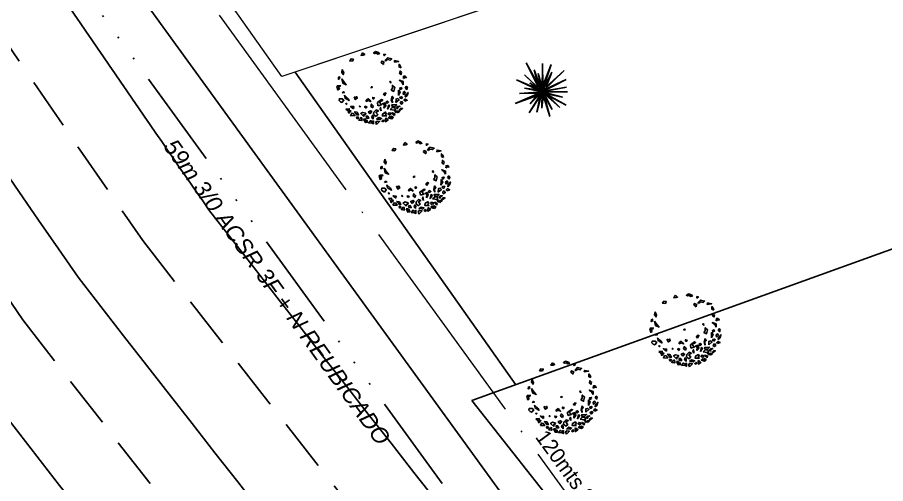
# Model space of a CAD drawing. Extents: x 604418 to 606014, y 1310869 to 1312555.
# Drawn here: x 605710 to 605763.1, y 1311044.6 to 1311073.1 of the extents above; entities that cross this region are included whole.
import ezdxf

# ---------------------------------------------------------------- set-up
doc = ezdxf.new("R2010")
doc.units = 0
doc.header["$MEASUREMENT"] = 0
for name, pattern in [('ACAD_ISO04W100', [30, 24, -3, 0, -3]), ('ACAD_ISO06W100', [36, 24, -3, 0, -3, 0, -3, 0, -3]), ('ACAD_ISO14W100', [24, 12, -3, 0, -3, 0, -3, 0, -3]), ('CONTINUA', [0]), ('HIDDEN', [0.375, 0.25, -0.125]), ('SUBTERRANEO', [4.7625, 3.175, -1.5875])]:
    doc.linetypes.add(name, pattern=pattern)
doc.layers.get('0').update_dxf_attribs({"color": 10})
for name, color, linetype, lineweight in [('1-Cartografia', 7, 'Continuous', 13), ('2.RED_MT_INSTALAR', 1, 'ACAD_ISO14W100', 30), ('LMT a INSTALAR', 6, 'ACAD_ISO06W100', 9)]:
    doc.layers.add(name, color=color, linetype=linetype, lineweight=lineweight)
for name, color, linetype in [('AMBIENTACION', 74, 'Continuous'), ('DETALLES', 7, 'Continuous'), ('LANDSCAPE', 94, 'Continuous'), ('VPORTS', 7, 'Continuous')]:
    doc.layers.add(name, color=color, linetype=linetype)
doc.styles.add('ARIAL', font='')
doc.styles.add('ATTR', font='romans.shx', dxfattribs={"width": 0.8, "height": 0.7})
doc.styles.get('ARIAL').set_extended_font_data('Arial Black', bold=True)
doc.linetypes.add('RAYAXXX', pattern='A,0.8,["XXX",Standard,S=0.08,R=0,X=0,Y=-0.04],-0.22', length=1.02)

# ---------------------------------------------------------------- blocks, each defined once
blk = doc.blocks.new('ARBOL-13')
h = blk.add_hatch(color=64)
h.set_gradient(color1=(106, 152, 27), color2=(220, 253, 155), tint=1)
h.paths.add_polyline_path([(0, 0), (-0.14, -0.083), (-0.452, -0.581)])
h.paths.add_polyline_path([(0.84, 1.033), (0.143, 0.229), (0.323, 0.904), (0, 0)])
h.paths.add_polyline_path([(0.258, 1.227), (0, 0.258), (-0.129, 1.227), (0, 0)])
h.paths.add_polyline_path([(-0.581, 0.323), (-0.323, 0.129), (-1.162, 0.387), (0, 0)])
h.paths.add_polyline_path([(0, 0), (0.84, -0.581), (0.258, -0.129), (1.098, -0.452)])
h.paths.add_polyline_path([(0, 0), (-0.969, -0.194), (-0.14, -0.083)])
h = blk.add_hatch(color=64)
h.set_gradient(color1=(106, 152, 27), color2=(220, 253, 155), tint=1)
h.paths.add_polyline_path([(-0.065, -0.194), (-0.129, -0.904), (0, 0), (-0.452, -0.969)])
at = {"layer": 'AMBIENTACION'}
for p, q in [((-0.84, 1.162), (-0.194, 0.194)), ((0, 0), (-0.84, 1.162)), ((-0.129, 1.227), (0, 0.258)), ((0, 0), (-0.129, 1.227)), ((0, 0.258), (0.258, 1.227)), ((0, 0), (0.258, 1.227)), ((-0.452, 0.904), (-0.203, 0.281)), ((0, 0), (-0.452, 0.904)), ((-0.258, 0.775), (-0.018, 0.175)), ((0, 0), (-0.258, 0.775)), ((0, 0), (0.84, 1.033)), ((0, 0), (0.323, 0.904)), ((0.84, 1.033), (0.143, 0.229)), ((0.323, 0.904), (0.143, 0.229)), ((-1.162, 0.387), (-0.323, 0.129)), ((0, 0), (-1.162, 0.387)), ((-0.84, 0.646), (-0.065, 0.065)), ((0, 0), (-0.84, 0.646)), ((0, 0), (0.969, 0.646)), ((0.969, 0.646), (0.129, 0.129)), ((0, 0), (-1.098, -0.646)), ((0, 0), (-0.969, -0.194)), ((-0.775, 0.065), (-0.194, 0.065)), ((0, 0), (-0.775, 0.065)), ((-0.581, 0.323), (-0.323, 0.129)), ((0, 0), (-0.581, 0.323)), ((0, 0), (-0.452, -0.581)), ((0, 0), (-0.452, -0.969)), ((0, 0), (-0.129, -0.904)), ((0, 0), (1.033, 0.323)), ((0, 0), (1.098, 0.129)), ((0, 0), (0.84, -0.581)), ((0, 0), (0.517, -0.71)), ((0, 0), (0.904, -0.129)), ((0, 0), (0.065, -0.71)), ((0, 0), (1.098, -0.452)), ((0, 0), (0.452, -1.033)), ((1.033, 0.323), (0.129, 0.065)), ((1.098, 0.129), (0.129, 0)), ((-1.098, -0.646), (-0.217, -0.205)), ((-0.969, -0.194), (-0.14, -0.083)), ((-0.452, -0.581), (-0.14, -0.083)), ((-0.065, -0.194), (-0.452, -0.969)), ((-0.129, -0.904), (-0.065, -0.194)), ((0.065, -0.71), (0.065, -0.194)), ((0.517, -0.71), (0.129, -0.129)), ((0.452, -1.033), (0.129, -0.194)), ((0.904, -0.129), (0.194, -0.065)), ((0.258, -0.129), (0.84, -0.581)), ((1.098, -0.452), (0.258, -0.129)), ((-0.452, -0.969), (-0.452, -0.969))]:
    blk.add_line(p, q, dxfattribs=at)
blk = doc.blocks.new('DEC1')
for points in [[(-17.825703, 50.144688), (-15.340965, 55.637398), (-11.893769, 55.475018), (-12.802246, 52.160138), (-14.540878, 53.429518), (-15.347061, 51.420148), (-14.679306, 50.283108)], [(-10.286347, 57.002498), (-6.636353, 53.173978), (-4.977264, 55.300948), (-2.322731, 54.024758), (-2.654549, 58.704078), (-5.640907, 57.002498)], [(2.096443, 60.253408), (0.995445, 56.151728), (3.318161, 54.875548), (7.299967, 55.726328)], [(13.272677, 57.002498), (10.949967, 55.726328), (12.609047, 54.024758), (14.268137, 54.875548)], [(16.259037, 52.323198), (16.922667, 53.599378), (16.590857, 57.002498), (20.904477, 54.450148), (17.918117, 51.472418)], [(-38.104163, 42.886048), (-35.982343, 39.207198), (-33.437553, 39.947208), (-31.223573, 43.364378)], [(-31.801213, 37.372358), (-27.415503, 38.148518), (-25.333863, 42.636518), (-27.944843, 42.431948), (-29.220293, 39.953298)], [(-27.902623, 48.490098), (-28.642653, 45.945318), (-26.266303, 45.915268), (-25.694743, 47.690008)], [(-22.482173, 47.292998), (-22.915303, 48.664658), (-25.556323, 50.836408), (-20.701343, 52.081818), (-20.707443, 47.864548)], [(-17.061733, 46.095918), (-21.688173, 40.867878), (-18.577893, 39.165388), (-13.789101, 40.946228), (-14.889992, 43.454908), (-16.965533, 43.184148)], [(-12.70607, 49.248398), (-13.313744, 45.632738), (-10.937401, 45.602688), (-9.258873, 49.086028)], [(-7.299988, 42.539188), (-9.290886, 39.136068), (-5.640907, 37.859878), (-3.981812, 39.136068)], [(-2.654549, 51.047028), (-4.645447, 48.494678), (-3.318176, 45.091538), (-1.990913, 46.793108)], [(2.322716, 47.218508), (-1.327278, 43.815368), (-0.66365, 40.412228), (3.318161, 37.009098), (6.636337, 38.710668), (2.654526, 40.837618), (5.309077, 44.666158)], [(2.654526, 51.897798), (6.304517, 49.345458), (10.949967, 51.047028), (8.959067, 52.748598), (6.304517, 51.897798)], [(19.245397, 47.643888), (12.277227, 47.218508), (13.272677, 43.815368), (17.918117, 41.688418), (18.913577, 44.240768), (17.254487, 45.516938)], [(21.568117, 51.047028), (27.209017, 53.173978), (29.531737, 50.621628), (26.545377, 48.920058), (26.213557, 51.047028), (24.222657, 50.196248), (23.890837, 48.920058)], [(24.554477, 46.793108), (21.568117, 44.666158), (23.227197, 42.964588), (26.877177, 44.240768)], [(25.549927, 37.859878), (32.186277, 39.561448), (34.177167, 43.389968), (33.181717, 35.307528), (29.199917, 34.882128)], [(31.522627, 48.069288), (29.863537, 46.367708), (28.536287, 43.389968), (32.186277, 45.516938)], [(36.831707, 44.240768), (35.836257, 42.539188), (37.163527, 41.263018), (40.481707, 41.688418)], [(-44.561383, 31.831348), (-39.273253, 31.705098), (-39.604093, 34.382268), (-36.824663, 35.356908), (-40.368063, 38.431048), (-41.276543, 35.116178)], [(-32.518103, 32.329788), (-36.831723, 28.075868), (-31.854473, 28.926648)], [(-22.563583, 30.628218), (-22.563583, 28.501248), (-21.568133, 29.352038)], [(-12.277245, 32.755178), (-14.599968, 30.628218), (-13.604515, 29.777438), (-11.2818, 30.628218)], [(-1.990913, 33.180578), (-4.977264, 30.628218), (-3.318176, 27.225088), (-0.99546, 30.202838)], [(6.636337, 30.628218), (6.304517, 25.523518), (13.272677, 21.269598), (14.931767, 22.120378), (9.290877, 25.098128), (12.277227, 29.352038)], [(10.949967, 39.136068), (9.622697, 36.158308), (10.618147, 33.605958), (10.949967, 36.158308)], [(15.927217, 35.307528), (16.922667, 29.777438), (14.268137, 28.075868), (17.918117, 26.799688), (19.245397, 31.479008)], [(21.568117, 28.075868), (20.240847, 25.098128), (22.231747, 24.247348), (23.890837, 25.948898)], [(23.890837, 30.202838), (21.568117, 37.009098), (25.218107, 32.329788)], [(29.531737, 34.031358), (28.536287, 31.053608), (36.499887, 31.479008), (33.181717, 34.456738)], [(37.495347, 38.285278), (35.836257, 35.732928), (38.158977, 34.031358), (41.477157, 34.031358), (38.158977, 35.307528)], [(40.813507, 40.412228), (40.481707, 39.136068), (42.804427, 37.434478), (45.458957, 37.859878)], [(44.795317, 26.374298), (42.804427, 28.075868), (42.472607, 29.777438), (43.799877, 31.053608), (46.454417, 29.352038)], [(-52.427143, 19.568028), (-50.104423, 20.844198), (-46.786243, 17.441068), (-49.108973, 14.888718), (-53.754413, 14.463338), (-54.418043, 17.441068)], [(-45.127153, 9.784018), (-44.463523, 14.463338), (-38.490813, 18.717258), (-39.818083, 15.739508)], [(-42.472623, 24.672728), (-44.131713, 23.396548), (-42.804433, 22.971158)], [(-30.195383, 13.187148), (-28.536293, 17.866458), (-25.218123, 16.164898), (-26.213573, 13.187148), (-27.872663, 14.463338)], [(-5.640907, 20.844198), (-7.963623, 18.291858), (-11.2818, 20.418808), (-11.2818, 22.120378), (-7.963623, 20.844198), (-4.313629, 22.971158)], [(-0.66365, 18.717258), (0.663628, 19.142638), (1.659081, 17.441068), (-0.66365, 16.590288)], [(18.581767, 15.739508), (16.922667, 13.187148), (19.245397, 11.060198), (21.236297, 11.910978), (19.577217, 13.612548)], [(29.863537, 27.650488), (28.536287, 22.971158), (30.527177, 17.441068), (32.186277, 20.418808), (29.863537, 22.120378)], [(35.504437, 27.650488), (36.168077, 22.120378), (39.154437, 21.694998), (40.813507, 23.821948)], [(40.481707, 17.015668), (43.799877, 11.910978), (41.477157, 8.507848), (41.145337, 11.910978)], [(46.454417, 20.844198), (44.463497, 22.120378), (42.472607, 21.269598), (42.804427, 19.568028), (45.458957, 19.142638)], [(49.772577, 26.799688), (48.445307, 25.098128), (50.436227, 23.396548), (53.754397, 25.523518)], [(48.777127, 16.164898), (48.445307, 12.761768), (50.768037, 11.060198), (52.095307, 13.187148)], [(51.099847, 20.418808), (52.095307, 16.590288), (56.077117, 13.187148), (54.418027, 17.866458)], [(-52.427143, -0.850769), (-55.081683, 0.4254), (-56.077133, -5.104706), (-55.081683, -6.380875), (-50.436243, -6.380875), (-51.099873, -5.104706), (-53.754413, -4.253914)], [(-48.445333, 5.530108), (-46.786243, 3.828518), (-44.795343, 5.104708)], [(-0.66365, 1.276169), (-2.322731, 0.4254), (-1.327278, -0.425384), (0, 0)], [(29.531737, 7.231658), (31.854457, 4.679318), (32.186277, 0), (35.504437, 3.403137), (33.513537, 9.784018)], [(46.454417, 6.380878), (46.122607, 4.679318), (43.468057, 5.104708), (43.799877, 7.657058)], [(49.440767, 0.4254), (49.772577, -4.679306), (43.799877, -7.231651), (47.449857, -3.828529)], [(52.095307, 5.955488), (54.086217, 3.403137), (55.745307, 4.679318), (54.418027, 8.082458)], [(-47.449883, -17.015672), (-46.454433, -9.784004), (-41.145353, -6.806266), (-44.131713, -11.06018)], [(30.195357, -3.828529), (28.536287, -5.53009), (29.863537, -6.806266)], [(50.436227, -9.784004), (51.099847, -13.187141), (53.754397, -13.187141), (55.413487, -10.634796), (53.090757, -11.06018)], [(-50.768053, -17.015672), (-50.436243, -19.993412), (-52.427143, -19.568022), (-52.758963, -16.590282)], [(-45.458983, -31.478992), (-46.786243, -26.799672), (-44.463523, -23.396552), (-43.468073, -26.374292), (-44.463523, -28.075852)], [(47.118057, -15.739494), (45.127137, -17.866462), (46.122607, -22.120372), (48.445307, -19.568022)], [(48.113497, -26.799672), (45.127137, -28.501252), (45.458957, -32.755162), (47.118057, -30.202822)], [(20.572657, -34.456732), (16.922667, -37.859872), (18.249947, -39.986832), (21.236297, -38.285262)], [(24.554477, -39.561442), (23.890837, -40.837612), (27.872647, -44.666142), (34.508987, -42.539172), (32.186277, -40.412222), (27.872647, -41.688402)], [(38.158977, -36.583692), (38.822617, -39.136042), (45.127137, -37.434482)], [(-28.204473, -43.389972), (-32.518103, -44.240752), (-30.195383, -47.218492), (-26.545393, -46.367702)], [(-11.2818, -55.300932), (-13.936333, -51.472412), (-10.286347, -51.472412), (-7.963623, -52.323192)], [(9.622697, -56.151712), (6.304517, -54.024762), (8.295417, -52.748592), (8.959067, -53.173982), (12.277227, -53.173982), (12.277227, -51.472412), (15.595407, -51.897802), (14.268137, -54.024762)], [(22.563567, -50.621622), (25.218107, -49.770842), (22.563567, -48.069272)]]:
    blk.add_lwpolyline(points, close=True)
at = {"style": 'ATTR', "width": 0.8, "flags": 9}
blk.add_attdef('ESTCODE', (0, 0), '', height=0.7, dxfattribs=at)

msp = doc.modelspace()

# ---------------------------------------------------------------- linework, layer by layer
at = {"color": 7, "linetype": 'SUBTERRANEO'}
for centre, radius, start, end in [((607666.55, 1312409.161), 2370.634, 211.427108, 214.703627), ((607550.65, 1312331.387), 2239.881, 211.275039, 214.751429), ((608432.826, 1313163.631), 3435.071, 217.773992, 220.197082), ((608425.484, 1313158.763), 3435.071, 217.773992, 220.197082)]:
    msp.add_arc(centre, radius, start, end, dxfattribs=at)
at = {"color": 32}
for centre, radius, start, end in [((607554.041, 1312334.005), 2239.881, 211.275039, 214.751429), ((607670.58, 1312411.063), 2370.634, 214.215925, 214.703627), ((608436.857, 1313165.534), 3435.071, 217.773992, 220.197082), ((608428.875, 1313161.38), 3435.071, 217.773992, 220.197082), ((608422.172, 1313155.799), 3435.071, 217.773992, 220.197082)]:
    msp.add_arc(centre, radius, start, end, dxfattribs=at)
at = {"layer": '1-Cartografia', "color": 9, "true_color": 0xc7c8ca}
for points in [[(605708.485, 1311096.21), (605704.239, 1311102.873), (605697.64, 1311113.045), (605690.446, 1311124.087), (605676.139, 1311146.142), (605672.76, 1311154.111), (605676.387, 1311156.002), (605686.327, 1311158.617), (605704.318, 1311161.942), (605727.13, 1311166.559), (605756.065, 1311171.623), (605786.791, 1311177.308), (605793.742, 1311153.319), (605805.935, 1311112.954), (605810.65, 1311097.751), (605775.99, 1311086.21), (605768.7, 1311083.85), (605752.789, 1311078.474), (605726.144, 1311069.527), (605719.383, 1311079.105), (605714.933, 1311086.089)], [(605708.485, 1311096.21), (605704.239, 1311102.873), (605697.64, 1311113.045), (605690.446, 1311124.087), (605676.139, 1311146.142), (605672.76, 1311154.111), (605676.387, 1311156.002), (605686.327, 1311158.617), (605704.318, 1311161.942), (605727.13, 1311166.559), (605756.065, 1311171.623), (605786.791, 1311177.308), (605793.742, 1311153.319), (605805.935, 1311112.954), (605810.65, 1311097.751), (605775.99, 1311086.21), (605768.7, 1311083.85), (605752.789, 1311078.474), (605726.144, 1311069.527), (605719.383, 1311079.105), (605714.933, 1311086.089)], [(605725.886, 1311089.93), (605732.644, 1311092.3), (605739.041, 1311073.858), (605726.144, 1311069.527), (605719.383, 1311079.105), (605719.383, 1311079.105), (605717.62, 1311081.873), (605727.496, 1311085.336), (605725.886, 1311089.93)]]:
    msp.add_lwpolyline(points, dxfattribs=at)
at = {"layer": 'DETALLES', "color": 5, "linetype": 'Continuous', "ltscale": 0.1}
msp.add_line((605710.737, 1311083.801), (605778.69, 1310990.047), dxfattribs=at)
at = {"layer": 'LMT a INSTALAR', "color": 134, "linetype": 'ACAD_ISO04W100', "lineweight": 9, "ltscale": 0.55}
msp.add_line((605712.57, 1311086.723), (605782.017, 1310990.908), dxfattribs=at)
at = {"layer": 'LMT a INSTALAR', "color": 6, "linetype": 'ACAD_ISO14W100', "lineweight": -2, "ltscale": 0.5}
msp.add_line((605710.766, 1311079.329), (605741.871, 1311036.413), dxfattribs=at)
at = {"layer": 'VPORTS', "color": 251, "linetype": 'RAYAXXX', "ltscale": 10}
for p, q in [((605737.756, 1311049.676), (605795.896, 1311070.692)), ((605726.952, 1311069.799), (605740.456, 1311050.652)), ((605775.934, 1311001.392), (605737.756, 1311049.676))]:
    msp.add_line(p, q, dxfattribs=at)
msp.add_arc((608417.063, 1313152.584), 3435.071, 217.773992, 220.197082, dxfattribs=at)

# ---------------------------------------------------------------- block references
at = {"layer": 'AMBIENTACION', "color": 8, "xscale": 1.40966821469968, "yscale": 1.40966821469968, "zscale": 1.40966821469968, "rotation": 353.3021593711596}
msp.add_blockref('ARBOL-13', (605742.065, 1311068.589), dxfattribs=at)
at = {"layer": 'LANDSCAPE', "color": 8, "lineweight": 20, "xscale": -0.03841464664435604, "yscale": 0.03841464664558333, "zscale": 0.03841464664501817, "rotation": 184.5175679205783}
for p in [(605731.675, 1311068.885), (605734.269, 1311063.402), (605750.816, 1311054.042), (605743.291, 1311049.915)]:
    msp.add_blockref('DEC1', p, dxfattribs=at)

# ---------------------------------------------------------------- texts
at = {"layer": '2.RED_MT_INSTALAR', "linetype": 'CONTINUA', "lineweight": 30, "ltscale": 1.5, "insert": (605749.922, 1311037.615, -0.03), "char_height": 0.93266, "attachment_point": 2, "rotation": 306.0849, "style": 'ARIAL'}
msp.add_mtext_dynamic_manual_height_columns('\\A1;{\\Ftxt|c0;\\C134;120mts 3/0 ACSR 3F + N EXISTE REUBICAR}', width=38.79049, gutter_width=10, heights=[0], dxfattribs=at)
at = {"layer": 'LMT a INSTALAR', "color": 6, "linetype": 'HIDDEN', "lineweight": 9, "ltscale": 15, "insert": (605719.033, 1311066.701), "char_height": 1, "width": 24.70225, "attachment_point": 1, "rotation": 305.6409}
msp.add_mtext('\\A1;\\pi1.08816;{\\fArial|b0|i1|c0|p34;59m 3/0 ACSR 3F + N REUBICADO}', dxfattribs=at)

doc.saveas('drawing.dxf')
